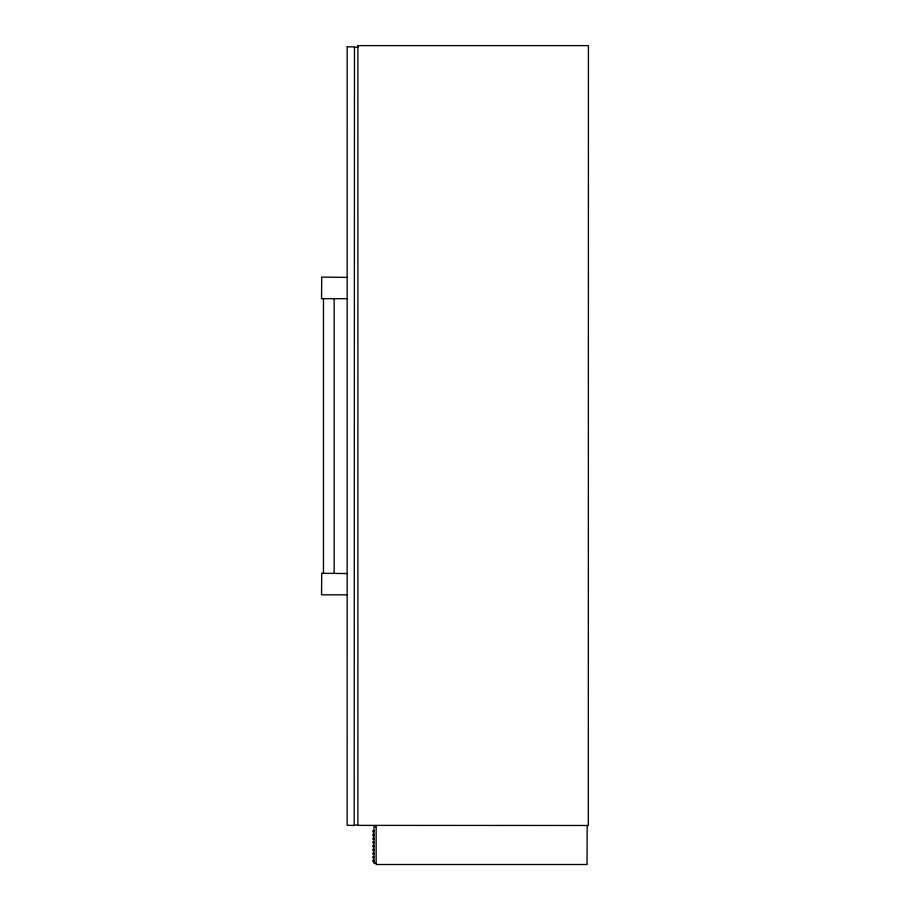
<?xml version="1.0" encoding="UTF-8"?>
<svg xmlns="http://www.w3.org/2000/svg" width="910" height="910" viewBox="0 0 910 910"><rect width="100%" height="100%" fill="white"/><g stroke="black" fill="none" stroke-linecap="round" stroke-linejoin="round"><path stroke-width="1.36" d="M354.456 47.206L357.869 47.206M357.869 825.017L354.456 825.017M373.93 831.842C372.509 833.082 372.27 829.522 373.953 830.841M373.93 835.551C372.509 836.779 372.27 833.219 373.953 834.55M373.93 839.259C372.509 840.487 372.27 836.927 373.953 838.258M373.953 842.876C372.338 844.264 372.395 840.544 373.953 841.955M373.953 846.584C372.338 847.961 372.395 844.253 373.953 845.663M373.953 850.281C372.338 851.669 372.395 847.961 373.953 849.371M373.953 853.989C372.338 855.377 372.395 851.658 373.953 853.068M373.953 857.698C372.338 859.074 372.395 855.366 373.953 856.776M373.953 861.395C372.338 862.782 372.395 859.074 373.953 860.485M375.887 863.26L373.976 863.26L373.953 826.621L375.898 826.621M347.142 298.662L321.548 298.662L321.719 277.106L347.142 277.402M347.142 594.81L321.548 594.81L321.719 573.266L347.142 573.562M323.459 299.026L323.459 573.198M376.149 825.495L376.149 864.5L587.041 864.5L587.166 825.529M334.163 573.22L334.163 299.003M347.176 46.842L347.142 825.256L354.206 825.495L354.456 46.967L347.267 46.751M357.903 45.625L357.903 825.381L588.326 825.472L588.417 45.625L357.903 45.625"/></g></svg>
